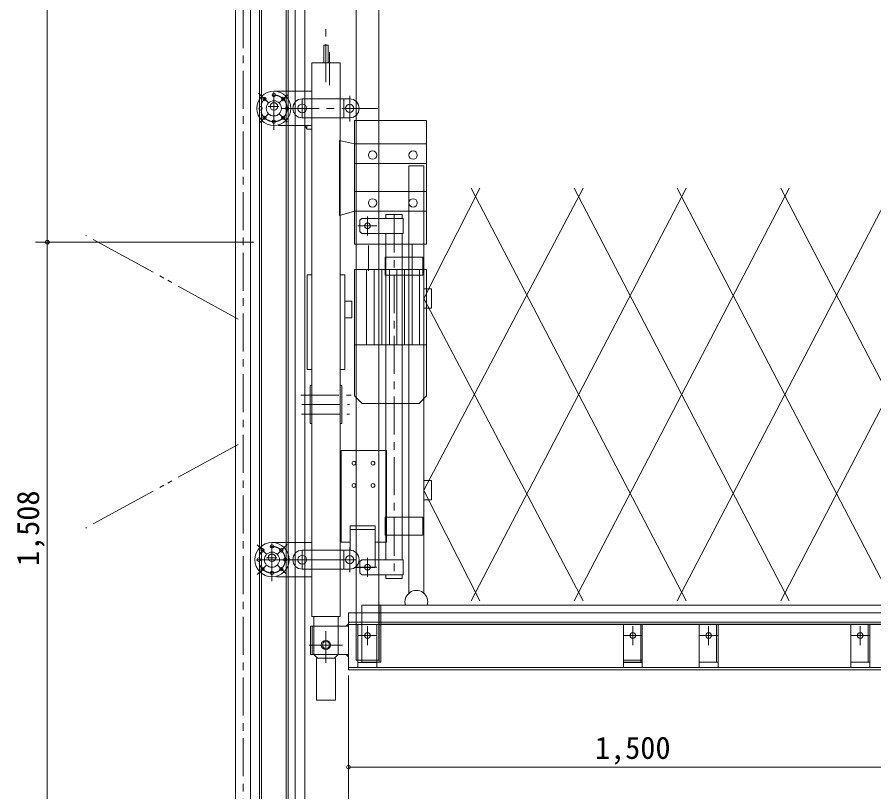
# Model space of a CAD drawing. Units: millimetres, scale not verified. Extents: x -4557 to 13863, y -3693 to 5631.
# Drawn here: x -1853 to 407, y -1761 to 281 of the extents above; entities that cross this region are included whole.
import ezdxf
from ezdxf.enums import TextEntityAlignment as Align

# ---------------------------------------------------------------- set-up
doc = ezdxf.new("R2010")
doc.units = ezdxf.units.MM
doc.header["$LTSCALE"] = 20
doc.header["$PDMODE"] = 32
doc.header["$PDSIZE"] = 10
doc.linetypes.add('CHAIN1', pattern=[8, 5, -1, 1, -1])
doc.linetypes.add('DOUBLE_CHAIN2', pattern=[12.8, 9, -1, 0.6, -0.6, 0.6, -1])
for name, color, linetype, lineweight in [('0-7_ﾗッｸ', 6, 'Continuous', 18), ('0-8_ﾚｰﾙ', 134, 'Continuous', 18), ('0-A_仮想線', 3, 'DOUBLE_CHAIN2', 18), ('0-D_外形線', 5, 'Continuous', 18), ('0-F_寸法線', 7, 'Continuous', 18), ('1-0_中心線', 1, 'CHAIN1', 18), ('1-3_補助線', 5, 'Continuous', 18)]:
    doc.layers.add(name, color=color, linetype=linetype, lineweight=lineweight)
doc.styles.add('ＭＳ ゴシック', font='')
doc.styles.get('ＭＳ ゴシック').set_extended_font_data('MS Gothic')

msp = doc.modelspace()

# ---------------------------------------------------------------- linework, layer by layer
at = {"layer": '0-7_ﾗッｸ'}
for p, q in [((-1118.81, 606.1), (-1118.81, -901.9)), ((-1093.81, 606.1), (-1093.81, -901.9)), ((-1118.81, -366.9), (-1118.81, -1874.9)), ((-1093.81, -901.9), (-1093.81, -2409.9))]:
    msp.add_line(p, q, dxfattribs=at)
at = {"layer": '0-8_ﾚｰﾙ'}
for p, q in [((-1212.81, -846.9), (-1212.81, 661.1)), ((-1207.81, -846.9), (-1207.81, 661.1)), ((-1142.81, -846.9), (-1142.81, 661.1)), ((-1137.81, -846.9), (-1137.81, 661.1)), ((-1212.81, -1819.9), (-1212.81, -846.9)), ((-1207.81, -1819.9), (-1207.81, -846.9)), ((-1142.81, -1819.9), (-1142.81, -846.9)), ((-1137.81, -1819.9), (-1137.81, -846.9))]:
    msp.add_line(p, q, dxfattribs=at)
at = {"layer": '0-A_仮想線'}
for p, q in [((-1269.58, -514.44), (-1671.27, -293.83)), ((-1269.58, -844.98), (-1671.27, -1065.6))]:
    msp.add_line(p, q, dxfattribs=at)
at = {"layer": '0-D_外形線', "color": 7}
for p, q in [((-819.42, -110.13), (-819.42, -1237.77)), ((-779.42, -110.13), (-819.42, -110.13)), ((-779.42, -1237.77), (-779.42, -110.13)), ((-779.42, -965.83), (-359.53, -169.02)), ((-779.42, -460.36), (-632.01, -169.02)), ((-655.19, -1257.77), (-87.66, -169.02)), ((-87.65, -1257.77), (-655.18, -169.02)), ((-383.19, -1257.77), (184.34, -169.02)), ((184.35, -1257.77), (-383.18, -169.02)), ((-111.19, -1257.77), (456.34, -169.02)), ((456.35, -1257.77), (-111.18, -169.02)), ((161.68, -1257.77), (728.32, -169.02)), ((728.33, -1257.77), (161.68, -169.02)), ((-359.53, -1257.77), (-779.42, -460.36)), ((-631.98, -1257.77), (-779.42, -966.86))]:
    msp.add_line(p, q, dxfattribs=at)
at = {"layer": '0-D_外形線', "color": 4, "lineweight": 9}
for p, q in [((-943.41, -1269.02), (521.59, -1269.02)), ((-943.41, -1269.02), (-943.41, -1419.02)), ((-897.41, -1269.02), (-897.41, -1419.02)), ((-893.41, -1269.02), (-893.41, -1419.02)), ((-928.41, -1374.02), (-928.41, -1324.02)), ((-893.41, -1319.02), (521.59, -1319.02)), ((-253.41, -1319.02), (-253.41, -1419.02)), ((-228.41, -1374.02), (-228.41, -1324.02)), ((-207.41, -1319.02), (-207.41, -1419.02)), ((-203.41, -1319.02), (-203.41, -1419.02)), ((-53.41, -1319.02), (-53.41, -1419.02)), ((-28.41, -1374.02), (-28.41, -1324.02)), ((-7.41, -1319.02), (-7.41, -1419.02)), ((-3.41, -1319.02), (-3.41, -1419.02)), ((346.59, -1319.02), (346.59, -1419.02)), ((371.59, -1374.02), (371.59, -1324.02)), ((392.59, -1319.02), (392.59, -1419.02)), ((396.59, -1319.02), (396.59, -1419.02)), ((-953.41, -1349.02), (-903.41, -1349.02)), ((-253.41, -1349.02), (-203.41, -1349.02)), ((-53.41, -1349.02), (-3.41, -1349.02)), ((346.59, -1349.02), (396.59, -1349.02)), ((-943.41, -1419.02), (-893.41, -1419.02)), ((-253.41, -1419.02), (-203.41, -1419.02)), ((-53.41, -1419.02), (-3.41, -1419.02)), ((346.59, -1419.02), (396.59, -1419.02))]:
    msp.add_line(p, q, dxfattribs=at)
at = {"layer": '0-D_外形線'}
for p, q in [((-978.41, -1289.02), (521.59, -1289.02)), ((-978.41, -1314.02), (-978.41, -1289.02)), ((-1078.41, -1324.02), (-1078.41, -1399.02)), ((-1078.41, -1324.02), (-978.41, -1324.02)), ((-1073.91, -1324.02), (-1073.91, -1399.02)), ((-984.41, -1324.02), (-978.41, -1318.02)), ((-978.41, -1314.02), (521.59, -1314.02)), ((-978.41, -1439.02), (-978.41, -1314.02)), ((-978.41, -1320.02), (521.59, -1320.02)), ((-953.41, -1320.02), (-953.41, -1433.02)), ((-903.41, -1320.02), (-903.41, -1433.02)), ((-253.41, -1320.02), (-253.41, -1433.02)), ((-203.41, -1320.02), (-203.41, -1433.02)), ((-53.41, -1320.02), (-53.41, -1433.02)), ((-3.41, -1320.02), (-3.41, -1433.02)), ((346.59, -1320.02), (346.59, -1433.02)), ((396.59, -1320.02), (396.59, -1433.02)), ((-1078.41, -1399.02), (-978.41, -1399.02)), ((-984.41, -1399.02), (-978.41, -1405.02)), ((-953.41, -1414.02), (-903.41, -1414.02)), ((-953.41, -1420.02), (-903.41, -1420.02)), ((-253.41, -1414.02), (-203.41, -1414.02)), ((-253.41, -1420.02), (-203.41, -1420.02)), ((-978.41, -1433.02), (521.59, -1433.02)), ((-978.41, -1439.02), (521.59, -1439.02))]:
    msp.add_line(p, q, dxfattribs=at)
for points in [[(-1276.65, -2519.9), (-1276.65, 1033.54), (-1276.65, 1380.4)], [(-1236.65, -2519.9), (-1236.65, 1033.54), (-1236.65, 1380.4)]]:
    msp.add_lwpolyline(points, dxfattribs=at)
at = {"layer": '0-D_外形線', "color": 7}
for points in [[(-882.01, -351.07), (-782.6, -351.07), (-782.6, -398.45), (-882.01, -398.45)], [(-779.42, -434.69), (-759.13, -434.69), (-759.13, -486.03), (-779.42, -486.03)], [(-779.42, -940.16), (-759.13, -940.16), (-759.13, -991.49), (-779.42, -991.49)], [(-882.01, -1036.87), (-782.6, -1036.87), (-782.6, -1084.26), (-882.01, -1084.26)]]:
    msp.add_lwpolyline(points, close=True, dxfattribs=at)
at = {"layer": '0-D_外形線'}
for centre, radius in [((-928.41, -1349.02), 7.5), ((-228.41, -1349.02), 7.5), ((-28.41, -1349.02), 7.5), ((371.59, -1349.02), 7.5), ((-1038.21, -1374.02), 12)]:
    msp.add_circle(centre, radius, dxfattribs=at)
at = {"layer": '0-D_外形線', "color": 4, "lineweight": 9}
for centre in [(-928.41, -1349.02), (-228.41, -1349.02), (-28.41, -1349.02), (371.59, -1349.02)]:
    msp.add_circle(centre, 7.5, dxfattribs=at)
at = {"layer": '0-D_外形線', "color": 7}
msp.add_arc((-799.42, -1260.13), 30, 342.764, 197.236, dxfattribs=at)
at = {"layer": '0-F_寸法線'}
for p, q in [((-1772.93, 1196.1), (-1772.93, -311.9)), ((-1772.93, -249.4), (-1772.93, 1133.6)), ((-1228.44, -311.9), (-1804.18, -311.9)), ((-1228.44, -311.9), (-1804.18, -311.9)), ((-1772.93, -311.9), (-1772.93, -1819.9)), ((-1772.93, -1757.4), (-1772.93, -374.4)), ((-978.41, -1454.65), (-978.41, -1727.15)), ((-978.41, -1454.65), (-978.41, -1890.95)), ((521.59, -1695.9), (-978.41, -1695.9)), ((-915.91, -1695.9), (459.09, -1695.9))]:
    msp.add_line(p, q, dxfattribs=at)
for p in [(-1772.93, -311.9), (-978.41, -1695.9)]:
    msp.add_point(p, dxfattribs=at)
at = {"layer": '1-0_中心線'}
for p, q in [((-1256.65, -2519.9), (-1256.65, 2123.84)), ((-928.41, -1369.16), (-928.41, -1328.88)), ((-228.41, -1369.16), (-228.41, -1328.88)), ((-28.41, -1369.16), (-28.41, -1328.88)), ((371.59, -1369.16), (371.59, -1328.88)), ((-1038.41, -1354.13), (-1038.41, -1394.02)), ((-948.55, -1349.02), (-908.27, -1349.02)), ((-248.55, -1349.02), (-208.27, -1349.02)), ((-48.55, -1349.02), (-8.27, -1349.02)), ((351.45, -1349.02), (391.73, -1349.02)), ((-1059.14, -1374.02), (-1014.18, -1374.02))]:
    msp.add_line(p, q, dxfattribs=at)
at = {"layer": '1-3_補助線'}
for p, q in [((-958.41, -1414.02), (-958.41, 835.98)), ((-898.41, -1414.02), (-898.41, 685.98)), ((-1031.81, 160.98), (-1031.81, 207.98)), ((-1075.31, -1299.02), (-1075.31, 160.98)), ((-1075.31, 160.98), (-1000.31, 160.98)), ((-1075.31, 160.98), (-1000.31, 160.98)), ((-1000.31, -1299.02), (-1000.31, 160.98)), ((-1075.31, 85.98), (-1175.31, 85.98)), ((-1100.31, 65.98), (-1075.31, 65.98)), ((-1100.31, 65.98), (-1075.31, 65.98)), ((-975.31, 65.98), (-1085.31, 65.98)), ((-1000.31, 65.98), (-990.31, 65.98)), ((-1000.31, 65.98), (-990.31, 65.98)), ((-990.31, 15.98), (-990.31, 65.98)), ((-990.31, 15.98), (-990.31, 65.98)), ((-1100.31, 15.98), (-1075.31, 15.98)), ((-1100.31, 15.98), (-1075.31, 15.98)), ((-975.31, 15.98), (-1085.31, 15.98)), ((-1000.31, 15.98), (-990.31, 15.98)), ((-1000.31, 15.98), (-990.31, 15.98)), ((-1162.81, -4.02), (-1162.81, -2.25)), ((-1075.31, -4.02), (-1162.81, -4.02)), ((-1088.31, -13.98), (-1093.31, -3.98)), ((-1088.31, -4.02), (-1088.31, -13.98)), ((-1075.31, -13.98), (-1088.31, -13.98)), ((-943.41, -249.02), (-948.41, -254.02)), ((-948.41, -254.02), (-948.41, -284.02)), ((-833.86, -249.02), (-943.41, -249.02)), ((-833.86, -249.02), (-833.86, -289.02)), ((-943.41, -289.02), (-948.41, -284.02)), ((-833.86, -289.02), (-943.41, -289.02)), ((-879.76, -1149.02), (-879.76, -289.02)), ((-837.06, -289.02), (-837.06, -1149.02)), ((-1079.81, -790.02), (-1079.81, -690.02)), ((-1075.31, -690.02), (-1079.81, -690.02)), ((-995.81, -690.02), (-1000.31, -690.02)), ((-995.81, -790.02), (-995.81, -690.02)), ((-1079.81, -790.02), (-1075.31, -790.02)), ((-995.81, -790.02), (-1000.31, -790.02)), ((-1180.31, -1104.02), (-1075.31, -1104.02)), ((-1100.31, -1124.02), (-1075.31, -1124.02)), ((-1100.31, -1124.02), (-1075.31, -1124.02)), ((-975.31, -1124.02), (-1085.31, -1124.02)), ((-1000.31, -1124.02), (-990.31, -1124.02)), ((-1000.31, -1124.02), (-990.31, -1124.02)), ((-990.31, -1174.02), (-990.31, -1124.02)), ((-990.31, -1174.02), (-990.31, -1124.02)), ((-943.41, -1149.02), (-948.41, -1154.02)), ((-833.86, -1149.02), (-943.41, -1149.02)), ((-833.86, -1189.02), (-833.86, -1149.02)), ((-1100.31, -1174.02), (-1075.31, -1174.02)), ((-1100.31, -1174.02), (-1075.31, -1174.02)), ((-975.31, -1174.02), (-1085.31, -1174.02)), ((-1000.31, -1174.02), (-990.31, -1174.02)), ((-1000.31, -1174.02), (-990.31, -1174.02)), ((-948.41, -1184.02), (-948.41, -1154.02)), ((-1167.81, -1194.02), (-1167.81, -1192.25)), ((-1167.81, -1194.02), (-1075.31, -1194.02)), ((-943.41, -1189.02), (-948.41, -1184.02)), ((-833.86, -1189.02), (-943.41, -1189.02)), ((-837.06, -1189.02), (-837.06, -1199.02)), ((-1075.31, -1299.02), (-1000.31, -1299.02)), ((-1070.31, -1299.02), (-1070.31, -1399.02)), ((-1005.31, -1299.02), (-1005.31, -1399.02)), ((-1070.31, -1399.02), (-1060.31, -1409.02)), ((-1005.31, -1399.02), (-1015.31, -1409.02)), ((-1060.31, -1409.02), (-1015.31, -1409.02)), ((-898.41, -1414.02), (-958.41, -1414.02))]:
    msp.add_line(p, q, dxfattribs=at)
at = {"layer": '1-3_補助線', "color": 1, "linetype": 'CHAIN1'}
for p, q in [((-1037.81, 110.04), (-1037.81, 249.79)), ((-1028.31, 102.35), (-1028.31, 189.56)), ((-1175.31, -16.07), (-1175.31, 95.98)), ((-1189.63, 55.3), (-1215.56, 81.23)), ((-1139.39, 76.9), (-1160.99, 55.3)), ((-975.31, 6.02), (-975.31, 74.36)), ((-1162.1, 45.98), (-1189.92, 45.98)), ((-1100.31, 15.98), (-1100.31, 65.98)), ((-1100.31, 15.98), (-1100.31, 65.98)), ((-1189.63, 26.66), (-1213.61, 2.68)), ((-1140.07, 5.74), (-1160.99, 26.66)), ((-1156.07, 40.98), (-901.12, 40.98)), ((-928.41, -294.02), (-928.41, -244.02)), ((-928.41, -294.02), (-928.41, -244.02)), ((-858.41, -239.02), (-858.41, -1199.02)), ((-903.41, -269.02), (-953.41, -269.02)), ((-903.41, -269.02), (-953.41, -269.02)), ((-1104.1, -715.02), (-970.97, -715.02)), ((-1101.11, -740.02), (-975.46, -740.02)), ((-1102.61, -765.02), (-976.2, -765.02)), ((-1180.31, -1206.07), (-1180.31, -1094.02)), ((-1194.63, -1134.7), (-1219.19, -1110.14)), ((-1139.91, -1108.62), (-1165.99, -1134.7)), ((-1100.31, -1174.02), (-1100.31, -1124.02)), ((-1100.31, -1174.02), (-1100.31, -1124.02)), ((-975.31, -1181.58), (-975.31, -1115.64)), ((-958.71, -1149.02), (-1238.93, -1149.02)), ((-1167.1, -1144.02), (-1194.92, -1144.02)), ((-1143.26, -1149.02), (-980.23, -1149.02)), ((-928.41, -1194.02), (-928.41, -1144.02)), ((-928.41, -1144.02), (-928.41, -1194.02)), ((-1194.63, -1163.34), (-1219.45, -1188.15)), ((-1143.5, -1185.83), (-1165.99, -1163.34)), ((-903.41, -1169.02), (-953.41, -1169.02)), ((-903.41, -1169.02), (-953.41, -1169.02)), ((-928.41, -1374.02), (-928.41, -1324.02)), ((-1037.81, -1337.19), (-1037.81, -1420.69)), ((-903.41, -1349.02), (-953.41, -1349.02)), ((-1081.77, -1374.02), (-994.64, -1374.02))]:
    msp.add_line(p, q, dxfattribs=at)
at = {"layer": '1-3_補助線', "color": 6}
for p, q in [((-962.31, 8.74), (-962.31, -317.35)), ((-772.31, 8.74), (-962.31, 8.74)), ((-772.31, 8.74), (-772.31, -317.35)), ((-962.31, -52.16), (-1002.31, -43.94)), ((-772.31, -52.16), (-962.31, -52.16)), ((-772.31, -104.23), (-962.31, -104.23)), ((-772.31, -178.23), (-962.31, -178.23)), ((-962.31, -230.3), (-1002.31, -241.27)), ((-772.31, -230.3), (-962.31, -230.3)), ((-772.31, -317.35), (-962.31, -317.35)), ((-925.9, -320.29), (-925.9, -386.98)), ((-810.71, -317.35), (-810.71, -384.04)), ((-962.31, -384.04), (-962.31, -717.02)), ((-772.31, -384.04), (-962.31, -384.04)), ((-930.71, -384.04), (-930.71, -582.78)), ((-910.71, -384.04), (-910.71, -582.78)), ((-890.71, -384.04), (-890.71, -582.78)), ((-870.71, -384.04), (-870.71, -582.78)), ((-850.71, -384.04), (-850.71, -582.78)), ((-830.71, -384.04), (-830.71, -582.78)), ((-810.71, -384.04), (-810.71, -582.78)), ((-790.71, -384.04), (-790.71, -582.78)), ((-772.31, -384.04), (-772.31, -717.02)), ((-772.31, -582.78), (-962.31, -582.78)), ((-962.31, -717.02), (-942.31, -737.02)), ((-772.31, -717.02), (-792.31, -737.02)), ((-792.31, -737.02), (-942.31, -737.02)), ((-878.05, -860.95), (-998.05, -860.95)), ((-998.05, -860.95), (-998.05, -1059.58)), ((-998.05, -1049), (-1000.31, -1049)), ((-998.05, -1059.58), (-998.05, -1102.93)), ((-974.28, -1059.58), (-974.28, -1124.04)), ((-908.53, -1059.58), (-974.28, -1059.58)), ((-908.53, -1069.58), (-974.28, -1069.58)), ((-974.28, -1102.93), (-998.05, -1102.93)), ((-878.05, -1102.93), (-908.53, -1102.93))]:
    msp.add_line(p, q, dxfattribs=at)
at = {"layer": '1-3_補助線', "color": 134}
for p, q in [((-1002.31, -43.94), (-1002.31, -241.27)), ((-1062.81, -1409.02), (-1062.81, -1519.02)), ((-1062.81, -1409.02), (-1060.31, -1409.02)), ((-1012.81, -1409.02), (-1015.31, -1409.02)), ((-1012.81, -1409.02), (-1012.81, -1519.02)), ((-1062.81, -1519.02), (-1012.81, -1519.02))]:
    msp.add_line(p, q, dxfattribs=at)
at = {"layer": '1-3_補助線'}
for points in [[(-1043.81, 160.98), (-1043.81, 207.98), (-1031.81, 207.98)], [(-879.76, -249.02), (-879.76, -239.02), (-837.06, -239.02), (-837.06, -249.02)], [(-837.06, -1199.02), (-879.76, -1199.02), (-879.76, -1189.02)]]:
    msp.add_lwpolyline(points, dxfattribs=at)
at = {"layer": '1-3_補助線', "color": 134}
for points in [[(-1075.31, -647.69), (-1087.81, -647.69), (-1087.81, -397.69), (-1075.31, -397.69)], [(-1000.31, -397.69), (-987.81, -397.69), (-987.81, -647.69), (-1000.31, -647.69)]]:
    msp.add_lwpolyline(points, dxfattribs=at)
msp.add_lwpolyline([(-987.81, -467.66), (-969.68, -467.66), (-969.68, -511.55), (-987.81, -511.55)], close=True, dxfattribs=at)
at = {"layer": '1-3_補助線', "color": 6}
for points in [[(-878.05, -860.95), (-878.05, -1059.58), (-878.05, -1102.93)], [(-908.53, -1059.58), (-908.53, -1169.38), (-960.81, -1169.38)]]:
    msp.add_lwpolyline(points, dxfattribs=at)
at = {"layer": '1-3_補助線', "color": 2}
for centre, radius in [((-1175.31, 40.98), 45), ((-1200.06, 65.73), 4.5), ((-1175.31, 75.98), 4.5), ((-1150.56, 65.73), 4.5), ((-1210.31, 40.98), 4.5), ((-1175.31, 40.98), 20), ((-1175.31, 45.98), 10), ((-1140.31, 40.98), 4.5), ((-1200.06, 16.23), 4.5), ((-1175.31, 5.98), 4.5), ((-1150.56, 16.23), 4.5), ((-1180.31, -1149.02), 45), ((-1205.06, -1124.27), 4.5), ((-1180.31, -1149.02), 20), ((-1180.31, -1114.02), 4.5), ((-1155.56, -1124.27), 4.5), ((-1215.31, -1149.02), 4.5), ((-1180.31, -1144.02), 10), ((-1145.31, -1149.02), 4.5), ((-1205.06, -1173.77), 4.5), ((-1155.56, -1173.77), 4.5), ((-1180.31, -1184.02), 4.5)]:
    msp.add_circle(centre, radius, dxfattribs=at)
at = {"layer": '1-3_補助線', "color": 1, "linetype": 'CHAIN1'}
for centre in [(-1175.31, 40.98), (-1180.31, -1149.02)]:
    msp.add_circle(centre, 35, dxfattribs=at)
at = {"layer": '1-3_補助線'}
for centre, radius in [((-1100.31, 40.98), 11.5), ((-975.31, 40.98), 11), ((-928.41, -269.02), 7.5), ((-928.41, -269.02), 7.5), ((-1100.31, -1149.02), 11.5), ((-975.31, -1149.02), 11), ((-928.41, -1169.02), 7.5), ((-928.41, -1169.02), 7.5), ((-928.41, -1349.02), 7.5), ((-1037.81, -1374.02), 9)]:
    msp.add_circle(centre, radius, dxfattribs=at)
at = {"layer": '1-3_補助線', "color": 6}
for centre, radius in [((-914.93, -82.31), 10.96), ((-807.97, -82.31), 10.96), ((-914.93, -208.38), 10.96), ((-807.97, -208.38), 10.96), ((-963.95, -894.66), 5), ((-913.83, -894.66), 5), ((-963.95, -953.32), 5), ((-913.83, -953.32), 5)]:
    msp.add_circle(centre, radius, dxfattribs=at)
at = {"layer": '1-3_補助線'}
for centre, start, end in [((-1100.31, 40.98), 90, 180), ((-975.31, 40.98), 270, 90), ((-1100.31, 40.98), 180, 270), ((-1100.31, -1149.02), 90, 180), ((-975.31, -1149.02), 270, 90), ((-1100.31, -1149.02), 180, 270)]:
    msp.add_arc(centre, 25, start, end, dxfattribs=at)

# ---------------------------------------------------------------- texts
at = {"layer": '0-F_寸法線', "style": 'ＭＳ ゴシック'}
msp.add_text('1,508', height=58.65, rotation=90, dxfattribs=at).set_placement((-1777.01, -1165.9), align=Align.BOTTOM_LEFT)
msp.add_text('1,500', height=58.65, dxfattribs=at).set_placement((-328.41, -1691.81), align=Align.BOTTOM_LEFT)

doc.saveas('drawing.dxf')
